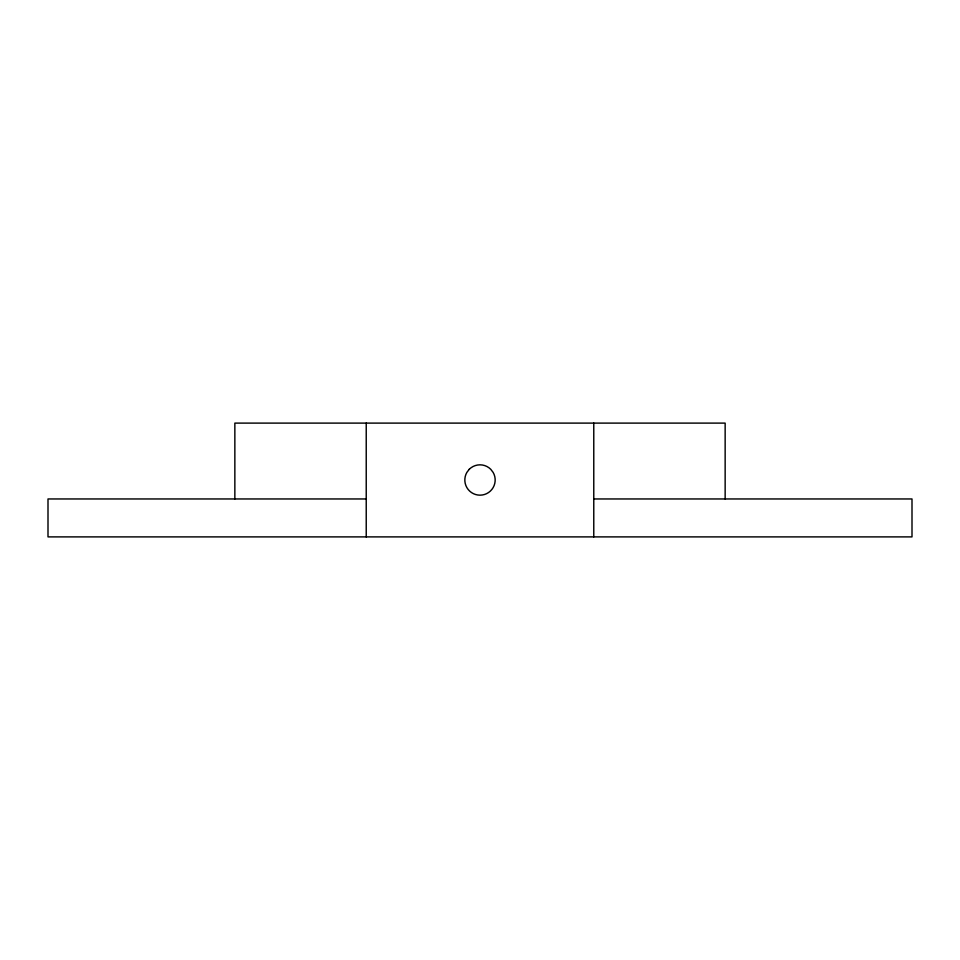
<?xml version="1.0" encoding="UTF-8"?>
<svg xmlns="http://www.w3.org/2000/svg" width="960" height="960" viewBox="0 0 960 960"><rect width="100%" height="100%" fill="white"/><g stroke="black" fill="none" stroke-linecap="round" stroke-linejoin="round"><path stroke-width="1.44" d="M366.228 498.96L48 498.96L48 536.892L912 536.892L912 498.96L593.772 498.96M725.148 498.96L725.148 423.108L234.852 423.108L234.852 498.96M593.772 423.108L593.772 536.892M366.228 423.108L366.228 536.892M469.272 469.272L466.86 472.416A15.168 15.168 0 0 0 480 495.168A15.168 15.168 0 0 0 493.14 472.416L490.728 469.272A15.168 15.168 0 0 0 469.272 469.272"/></g></svg>
